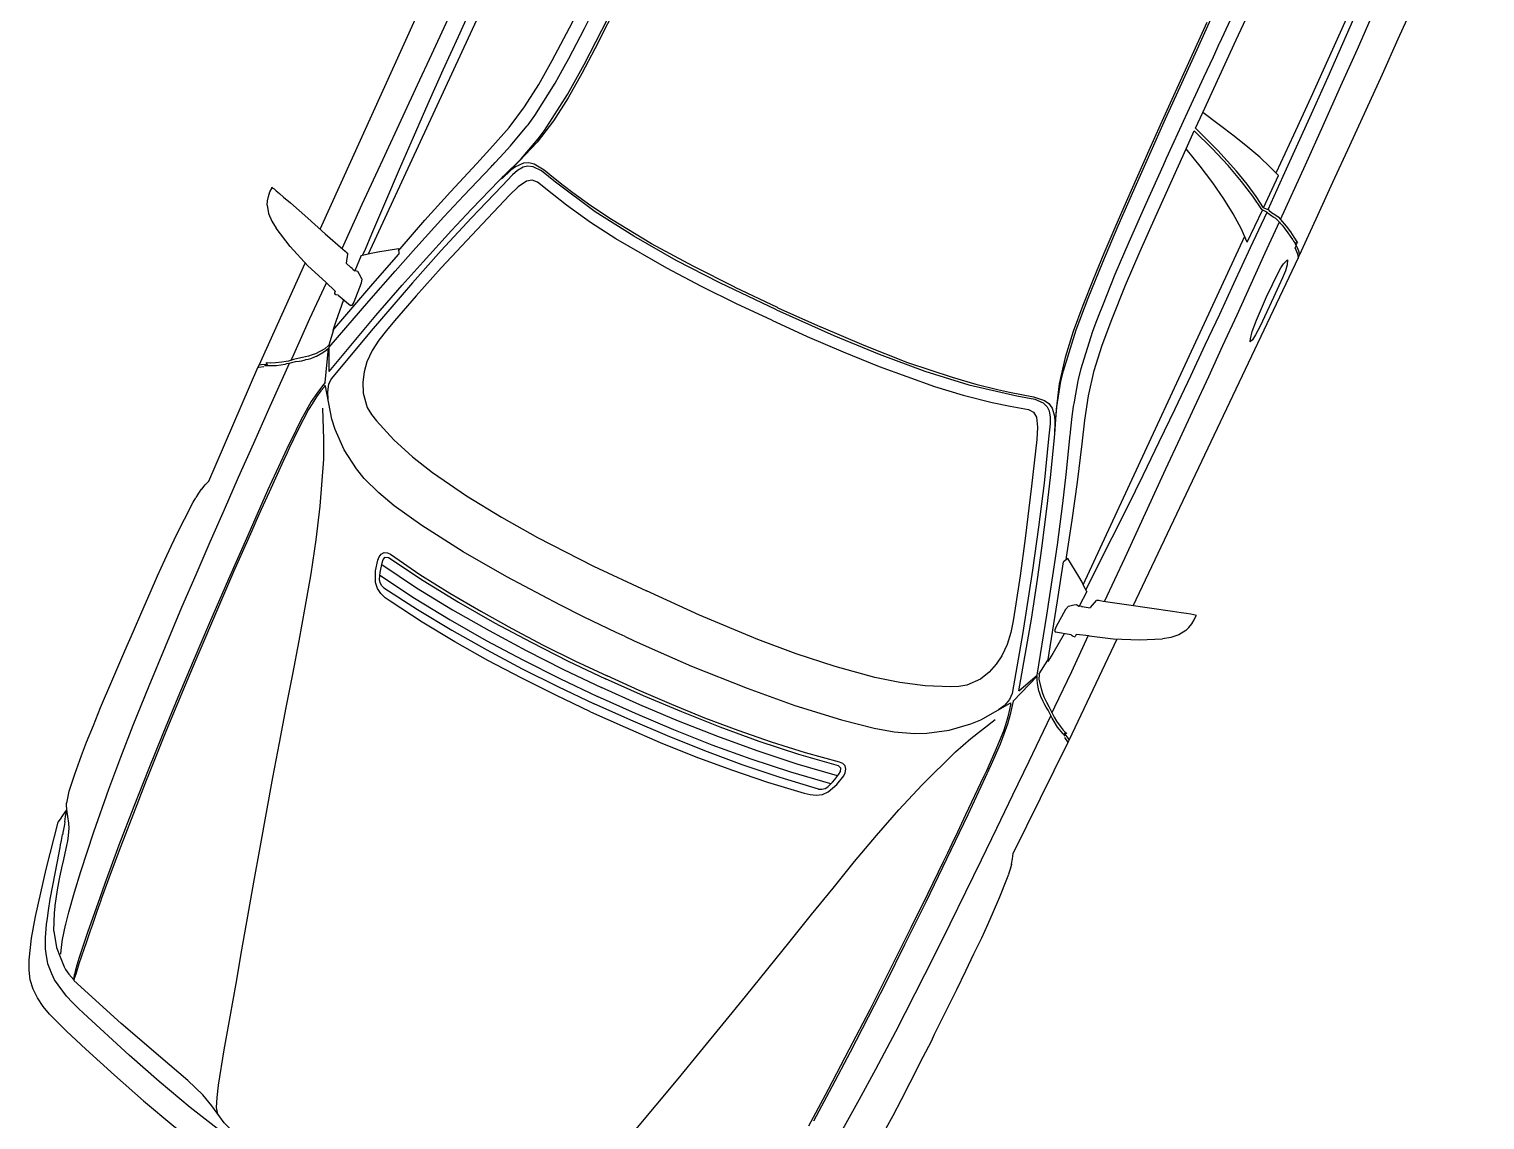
# Model space of a CAD drawing. Header units: inches. Extents: x 13 to 261, y -112 to -47.
# Drawn here: x 222.887 to 225.843, y -69.182 to -66.967 of the extents above; entities that cross this region are included whole.
import ezdxf

# ---------------------------------------------------------------- set-up
doc = ezdxf.new("R2010")
doc.units = ezdxf.units.IN
doc.header["$MEASUREMENT"] = 0

msp = doc.modelspace()

# ---------------------------------------------------------------- linework, layer by layer
at = {"linetype": 'Continuous'}
for p, q in [((223.478, -67.3732), (223.8, -66.66)), ((223.5756, -67.4229), (223.9036, -66.7146)), ((225.2552, -67.168), (225.2701, -67.1358)), ((225.2365, -67.2095), (225.2527, -67.1735)), ((223.8271, -67.244), (223.8282, -67.2428)), ((223.844, -67.2716), (223.8451, -67.2705)), ((225.3936, -67.3297), (225.4236, -67.2637)), ((225.3936, -67.3297), (225.4031, -67.333)), ((225.0275, -68.0952), (225.3555, -67.387)), ((225.4572, -67.4005), (225.4626, -67.4007)), ((225.4578, -67.4112), (225.4603, -67.4057)), ((223.5308, -67.4197), (223.534, -67.4234)), ((223.531, -67.4419), (223.534, -67.4234)), ((223.5608, -67.4264), (223.548, -67.4575)), ((225.1286, -68.1376), (225.4642, -67.4307)), ((225.4642, -67.4307), (225.4652, -67.4284)), ((225.4652, -67.4284), (225.4654, -67.428)), ((223.3536, -67.649), (223.4473, -67.4417)), ((223.5441, -67.454), (223.548, -67.4575)), ((223.4892, -67.4809), (223.5084, -67.4991)), ((223.562, -67.4738), (223.5611, -67.4828)), ((223.5084, -67.4991), (223.5065, -67.5032)), ((223.5065, -67.5032), (223.5065, -67.5043)), ((223.514, -67.5073), (223.539, -67.5282)), ((223.496, -67.608), (223.5055, -67.5766)), ((223.4875, -67.6846), (223.4946, -67.6145)), ((223.2517, -67.8845), (223.3513, -67.654)), ((223.3513, -67.654), (223.3536, -67.649)), ((223.353, -67.6537), (223.3513, -67.654)), ((223.3527, -67.6508), (223.3529, -67.6503)), ((223.3635, -67.6525), (223.353, -67.6537)), ((223.4862, -67.6922), (223.4881, -67.6904)), ((223.4882, -67.6915), (223.4881, -67.6904)), ((223.4851, -67.7992), (223.4828, -67.7364)), ((224.9692, -67.7927), (224.9694, -67.7911)), ((225.0013, -67.7877), (225.0015, -67.7861)), ((223.2256, -67.9181), (223.2271, -67.9161)), ((225.0344, -68.1089), (225.019, -68.1386)), ((224.9975, -68.1386), (224.9912, -68.1451)), ((225.0241, -68.1394), (225.019, -68.1386)), ((225.0419, -68.1415), (225.054, -68.1273)), ((225.0589, -68.1274), (225.054, -68.1273)), ((225.003, -68.1968), (224.9709, -68.1913)), ((224.9987, -68.4108), (225.0961, -68.2052)), ((225.011, -68.1999), (225.0101, -68.2006)), ((225.0129, -68.1959), (225.011, -68.1999)), ((225.0391, -68.1987), (225.0129, -68.1959)), ((224.9379, -68.2757), (224.9556, -68.2481)), ((224.8849, -68.3317), (224.9338, -68.281)), ((224.8792, -68.3357), (224.8801, -68.335)), ((224.88, -68.3376), (224.8801, -68.335)), ((224.7991, -68.4076), (224.8485, -68.3688)), ((224.9896, -68.4055), (224.9955, -68.4143)), ((224.9964, -68.4158), (224.9987, -68.4108)), ((224.9979, -68.4126), (224.9981, -68.4122)), ((224.885, -68.6408), (224.9964, -68.4158)), ((224.9955, -68.4143), (224.9964, -68.4158)), ((222.9632, -68.5372), (222.9636, -68.5351)), ((222.9523, -68.6142), (222.9544, -68.6025)), ((224.8762, -68.6825), (224.8768, -68.68)), ((222.9368, -68.7988), (222.9368, -68.7977)), ((222.9776, -68.8976), (222.9674, -68.8862))]:
    msp.add_line(p, q, dxfattribs=at)
for points in [[(225.4031, -67.333), (225.4337, -67.2656), (225.4637, -67.1985), (225.4944, -67.1311), (225.5245, -67.0636), (225.5543, -66.9958), (225.5845, -66.9282), (225.6142, -66.8604), (225.6435, -66.7924), (225.6728, -66.7244), (225.702, -66.6565), (225.7309, -66.5883), (225.7597, -66.5201), (225.7879, -66.4521), (225.8162, -66.3837)], [(225.4283, -67.3535), (225.4787, -67.2423), (225.5147, -67.1621), (225.5508, -67.0818), (225.5842, -67.0074), (225.617, -66.9328), (225.6554, -66.8464), (225.693, -66.7592), (225.7437, -66.6416), (225.7767, -66.5654), (225.81, -66.4888), (225.843, -66.4126)], [(225.2916, -67.0229), (225.3044, -66.9952), (225.3046, -66.9948), (225.3483, -66.9004), (225.3561, -66.8847), (225.4028, -66.7873), (225.4203, -66.7519), (225.4309, -66.7315), (225.4734, -66.6564), (225.4802, -66.6452), (225.5348, -66.5702), (225.5396, -66.5647), (225.6008, -66.4966), (225.605, -66.4925), (225.6052, -66.492)], [(223.8282, -67.2428), (223.8334, -67.2375), (223.8336, -67.2371), (223.8509, -67.2186), (223.8644, -67.2039), (223.8706, -67.1963), (223.8983, -67.1629), (223.8998, -67.1608), (223.9133, -67.1423), (223.9552, -67.0768), (223.9626, -67.0632), (223.9734, -67.0434), (223.9825, -67.0261), (224.0145, -66.9654), (224.0463, -66.9014), (224.0836, -66.8244), (224.1203, -66.7477), (224.1268, -66.7337), (224.1663, -66.6495), (224.2033, -66.5696), (224.2226, -66.5279)], [(223.8451, -67.2705), (223.8501, -67.2656), (223.886, -67.2299), (223.9205, -67.1897), (223.9334, -67.1725), (223.98, -67.0993), (224.0136, -67.0388), (224.0499, -66.9686), (224.0856, -66.8975), (224.1208, -66.8262), (224.1551, -66.7545), (224.1892, -66.6832), (224.2231, -66.6113), (224.2553, -66.543)], [(224.2598, -66.5451), (224.2354, -66.5966), (224.211, -66.6481), (224.1866, -66.6996), (224.1622, -66.7512), (224.1373, -66.8025), (224.1125, -66.8538), (224.0872, -66.9049), (224.0614, -66.9557), (224.0356, -67.0066), (224.0092, -67.0566), (223.9813, -67.106), (223.9514, -67.1528), (223.9185, -67.1965), (223.8827, -67.2345), (223.8471, -67.2698)], [(223.5223, -67.4119), (223.5632, -67.3223), (223.6048, -67.2325), (223.6464, -67.1427), (223.6754, -67.0801), (223.7044, -67.0174), (223.7334, -66.9548), (223.7629, -66.8924), (223.7919, -66.8298), (223.8213, -66.7674), (223.8508, -66.705), (223.8797, -66.6424)], [(223.5645, -67.4254), (223.5695, -67.4134), (223.5829, -67.3822), (223.6109, -67.3158), (223.6387, -67.251), (223.667, -67.1863), (223.6971, -67.1177), (223.7275, -67.0496), (223.7584, -66.9818), (223.7869, -66.919), (223.8155, -66.8562), (223.8445, -66.7936), (223.8781, -66.721), (223.9115, -66.6488)], [(223.6368, -67.417), (223.6404, -67.4126), (223.6904, -67.3548), (223.7423, -67.2973), (223.7956, -67.2393), (223.8286, -67.2039), (223.8612, -67.1667), (223.8929, -67.1245), (223.9217, -67.0789), (223.9491, -67.0305), (223.9838, -66.9639), (224.0178, -66.8964), (224.0506, -66.8279), (224.0835, -66.7593), (224.1159, -66.6906)], [(225.4652, -67.4284), (225.4665, -67.4257), (225.5007, -67.3517), (225.5345, -67.2776), (225.569, -67.2032), (225.6019, -67.1308), (225.6349, -67.0585), (225.6672, -66.9863), (225.7001, -66.914), (225.7326, -66.8414), (225.7647, -66.7687), (225.7967, -66.6959)], [(225.6617, -66.7221), (225.6278, -66.7989), (225.5932, -66.876), (225.5588, -66.9527), (225.5244, -67.0293), (225.4896, -67.1058), (225.4543, -67.182), (225.419, -67.2582)], [(225.2701, -67.1358), (225.3042, -67.0623), (225.3379, -66.9882), (225.3724, -66.9149), (225.4074, -66.8418), (225.443, -66.7685)], [(225.2589, -67.0078), (225.2935, -66.9318)], [(225.2785, -66.9535), (225.2544, -67.0057)], [(225.2544, -67.0057), (225.2309, -67.0576), (225.2074, -67.1095), (225.1839, -67.1615), (225.1604, -67.2134), (225.1373, -67.2655), (225.1143, -67.3177), (225.0917, -67.37), (225.0695, -67.4226), (225.0474, -67.4752), (225.0264, -67.5277), (225.0067, -67.5808), (224.9904, -67.6339), (224.9784, -67.6873), (224.9726, -67.7391), (224.9687, -67.7891)], [(224.9694, -67.7911), (224.9699, -67.7842), (224.974, -67.7337), (224.9822, -67.6814), (224.987, -67.6604), (225.0127, -67.5775), (225.0371, -67.5128), (225.0671, -67.4397), (225.0983, -67.3665), (225.1299, -67.2935), (225.1624, -67.2209), (225.1947, -67.1488), (225.2276, -67.0765), (225.2589, -67.0078)], [(225.0015, -67.7861), (225.0021, -67.7787), (225.0024, -67.7783), (225.0052, -67.7531), (225.0077, -67.7334), (225.0094, -67.7237), (225.0171, -67.681), (225.0177, -67.6785), (225.0231, -67.6562), (225.0459, -67.5819), (225.0515, -67.5674), (225.0596, -67.5464), (225.0669, -67.5283), (225.0925, -67.4646), (225.1207, -67.3989), (225.1553, -67.3207), (225.1901, -67.2431), (225.1966, -67.2291), (225.2353, -67.1445), (225.2722, -67.0646), (225.2916, -67.0229)], [(225.4236, -67.2637), (225.4063, -67.2463), (225.386, -67.227), (225.3619, -67.2065), (225.3342, -67.1842), (225.3037, -67.1608), (225.2701, -67.1358)], [(225.3936, -67.3297), (225.3788, -67.3068), (225.3602, -67.2817), (225.3383, -67.255), (225.3004, -67.2132), (225.2552, -67.168)], [(225.3903, -67.3331), (225.3721, -67.3059), (225.349, -67.276), (225.3217, -67.2435), (225.2895, -67.2093), (225.2527, -67.1735)], [(224.9925, -68.0448), (224.9934, -68.0392), (225.0052, -67.9637), (225.0155, -67.8868), (225.0252, -67.8087), (225.0309, -67.7607), (225.0382, -67.7117), (225.0498, -67.6603), (225.066, -67.6088), (225.0852, -67.5566), (225.1135, -67.487), (225.143, -67.4175), (225.174, -67.3481), (225.205, -67.2787), (225.2365, -67.2095)], [(225.3603, -67.3991), (225.3479, -67.3713), (225.3318, -67.3418), (225.3127, -67.3115), (225.2903, -67.2791), (225.2647, -67.2452), (225.2365, -67.2095)], [(223.4962, -67.6621), (223.4959, -67.6129), (223.5767, -67.5192), (223.6297, -67.4584), (223.6717, -67.4106), (223.7289, -67.3478), (223.7692, -67.3048), (223.8249, -67.2463), (223.8271, -67.244)], [(224.4045, -67.5367), (224.2895, -67.4818), (224.2009, -67.4363), (224.1144, -67.3875), (224.0362, -67.3375), (223.9554, -67.2775), (223.927, -67.2544), (223.9104, -67.2462), (223.8987, -67.2452), (223.89, -67.2472), (223.8786, -67.254), (223.8686, -67.2626), (223.8473, -67.2847), (223.7844, -67.3504), (223.7235, -67.4164), (223.6651, -67.4819), (223.5814, -67.5793), (223.5009, -67.6759)], [(224.4066, -67.5322), (224.4062, -67.532), (224.3204, -67.4911), (224.3199, -67.4909), (224.235, -67.4483), (224.1509, -67.4027), (224.0695, -67.3535), (224.0277, -67.3259), (223.9909, -67.2995), (223.971, -67.2842), (223.9518, -67.2686), (223.9325, -67.2531), (223.9122, -67.241), (223.9014, -67.2382), (223.8905, -67.2392), (223.8746, -67.2461), (223.8652, -67.2533), (223.8471, -67.2698)], [(223.37, -67.3243), (223.3709, -67.3154), (223.3728, -67.3063), (223.3755, -67.2971), (223.3799, -67.2887)], [(223.3799, -67.2887), (223.3797, -67.288), (223.3817, -67.2895), (223.3842, -67.2912), (223.3886, -67.2949), (223.3952, -67.3008), (223.4035, -67.3079), (223.4173, -67.3198), (223.4525, -67.3509), (223.4881, -67.3823), (223.5237, -67.4137), (223.5285, -67.4176), (223.5308, -67.4197)], [(223.4962, -67.6621), (223.5908, -67.5484), (223.644, -67.487), (223.6866, -67.439), (223.7447, -67.3755), (223.785, -67.3325), (223.8412, -67.2742), (223.844, -67.2716)], [(224.3947, -67.558), (224.3232, -67.5244), (224.2519, -67.4892), (224.1819, -67.4523), (224.0783, -67.3928), (224.027, -67.3597), (223.9778, -67.3242), (223.9778, -67.3242), (223.9487, -67.3014), (223.9189, -67.2777), (223.9083, -67.2733), (223.8969, -67.2752), (223.8798, -67.2871), (223.862, -67.3042), (223.7963, -67.3735), (223.7237, -67.4518), (223.6726, -67.5085), (223.6289, -67.5588), (223.6121, -67.5786), (223.597, -67.5981), (223.5833, -67.6193), (223.5726, -67.6424), (223.5672, -67.6625), (223.564, -67.6836), (223.5647, -67.706), (223.5731, -67.7352), (223.5816, -67.7491), (223.5921, -67.7622), (223.6272, -67.8005), (223.6652, -67.8352), (223.706, -67.8673), (223.7749, -67.9146), (223.8458, -67.9579), (223.9188, -67.9989), (224.0329, -68.0572), (224.1402, -68.1075)], [(223.37, -67.3243), (223.3727, -67.341), (223.3793, -67.3567), (223.388, -67.3712)], [(225.0327, -68.1053), (225.0387, -68.0937), (225.0539, -68.0633), (225.0864, -67.999), (225.1178, -67.9359), (225.1488, -67.8726), (225.1817, -67.8051), (225.2139, -67.7379), (225.2457, -67.6706), (225.2751, -67.6081), (225.3046, -67.5457), (225.3335, -67.4831), (225.3672, -67.4105), (225.4006, -67.3384)], [(225.3603, -67.3991), (225.3913, -67.3347), (225.3903, -67.3331), (225.4006, -67.3384)], [(225.4001, -67.3382), (225.4017, -67.3395), (225.4049, -67.3421), (225.409, -67.3451), (225.41, -67.3455), (225.4134, -67.3476), (225.4179, -67.3509), (225.4255, -67.3582), (225.426, -67.3584), (225.4269, -67.36), (225.4283, -67.3617), (225.4313, -67.3648), (225.4355, -67.37), (225.443, -67.3801), (225.4521, -67.3937), (225.4528, -67.3946), (225.4538, -67.3961), (225.4544, -67.397), (225.4603, -67.4057)], [(225.4031, -67.333), (225.4042, -67.334), (225.404, -67.3345), (225.4098, -67.3388), (225.4166, -67.3431), (225.423, -67.3482), (225.4283, -67.3535), (225.4392, -67.3668), (225.4481, -67.3786), (225.4549, -67.3889), (225.4626, -67.4007)], [(223.4892, -67.4809), (223.4529, -67.4476), (223.4166, -67.4082), (223.388, -67.3712)], [(225.0704, -68.1288), (225.1122, -68.0396), (225.1538, -67.9498), (225.1954, -67.86), (225.2244, -67.7974), (225.2534, -67.7347), (225.2824, -67.6721), (225.3109, -67.6093), (225.3399, -67.5467), (225.3685, -67.4839), (225.397, -67.4211), (225.426, -67.3584)], [(225.4667, -67.4252), (225.4659, -67.4199), (225.463, -67.4119), (225.4572, -67.4005)], [(223.5036, -67.5785), (223.5848, -67.4839), (223.6376, -67.4235)], [(223.5608, -67.4264), (223.5725, -67.4236), (223.5812, -67.4216), (223.5945, -67.4189), (223.6366, -67.4125), (223.6376, -67.4235)], [(225.3665, -67.6017), (225.3669, -67.5956), (225.3703, -67.5811), (225.379, -67.5576), (225.3892, -67.5343), (225.3997, -67.5105), (225.4115, -67.485), (225.4239, -67.4605), (225.4286, -67.4517), (225.4339, -67.4437), (225.4421, -67.4355)], [(225.4421, -67.4355), (225.4414, -67.4455), (225.4379, -67.4576), (225.4321, -67.4715), (225.414, -67.5116), (225.4004, -67.5411), (225.3865, -67.5699), (225.3772, -67.5876), (225.371, -67.5974), (225.3665, -67.6017)], [(225.4642, -67.4307), (225.4635, -67.4238), (225.4578, -67.4112)], [(225.4652, -67.4284), (225.4659, -67.427), (225.4663, -67.4261), (225.4667, -67.4252)], [(223.5441, -67.454), (223.543, -67.4529), (223.5402, -67.4505), (223.5308, -67.4423)], [(223.562, -67.4738), (223.5572, -67.4639), (223.5539, -67.4591), (223.5485, -67.4577), (223.548, -67.4575)], [(223.4186, -67.6394), (223.4194, -67.6376), (223.4241, -67.6276), (223.4568, -67.5546), (223.4904, -67.482)], [(223.5611, -67.4828), (223.5461, -67.5211), (223.5419, -67.5279), (223.539, -67.5282)], [(223.525, -67.5168), (223.5097, -67.5604), (223.5036, -67.5785)], [(223.514, -67.5073), (223.5095, -67.5063), (223.5065, -67.5043)], [(224.4045, -67.5367), (224.5209, -67.5889), (224.6128, -67.6271), (224.706, -67.6614), (224.7948, -67.6888), (224.8928, -67.7116), (224.9288, -67.7183), (224.9457, -67.7256), (224.954, -67.7339), (224.9581, -67.7418), (224.9603, -67.7549), (224.9602, -67.7681), (224.9571, -67.7987), (224.9477, -67.8891), (224.9368, -67.9782), (224.9246, -68.0652), (224.9045, -68.1919), (224.8829, -68.3159)], [(224.4066, -67.5322), (224.4071, -67.5324), (224.4937, -67.5714), (224.4942, -67.5716), (224.5816, -67.6088), (224.6708, -67.6435), (224.761, -67.6737), (224.809, -67.6877), (224.853, -67.6987), (224.8775, -67.704), (224.9018, -67.7086), (224.9261, -67.7132), (224.9485, -67.7208), (224.9577, -67.7273), (224.964, -67.7363), (224.9689, -67.7529), (224.9695, -67.7647), (224.9687, -67.7891)], [(224.3947, -67.558), (224.4666, -67.5908), (224.5395, -67.6224), (224.6129, -67.6519), (224.7253, -67.6924), (224.7838, -67.7101), (224.8426, -67.7247), (224.8426, -67.7247), (224.8788, -67.7321), (224.9162, -67.7395), (224.9264, -67.7448), (224.9323, -67.7547), (224.9343, -67.7754), (224.9328, -67.8001), (224.9224, -67.895), (224.9097, -68.001), (224.8994, -68.0767), (224.8893, -68.1425), (224.8852, -68.1681), (224.8801, -68.1922), (224.8728, -68.2164), (224.8621, -68.2395), (224.8503, -68.2567), (224.8362, -68.2727), (224.8187, -68.2867), (224.7909, -68.2992), (224.7749, -68.3016), (224.7581, -68.3022), (224.7062, -68.3001), (224.6552, -68.2936), (224.6043, -68.2833), (224.5236, -68.2613), (224.4447, -68.2353), (224.3662, -68.2061), (224.248, -68.1568), (224.1402, -68.1075)], [(223.4949, -67.6092), (223.4872, -67.6161), (223.4679, -67.6259), (223.4617, -67.6285), (223.4539, -67.631), (223.4421, -67.6338), (223.4324, -67.6359), (223.4237, -67.6379), (223.4135, -67.6409), (223.4086, -67.642), (223.3997, -67.6433), (223.387, -67.6446), (223.3769, -67.6449), (223.3693, -67.6447), (223.3671, -67.6448)], [(223.4949, -67.6092), (223.4957, -67.6085), (223.496, -67.608)], [(223.4101, -67.6459), (223.4174, -67.6444), (223.4278, -67.642), (223.435, -67.6409), (223.4403, -67.6401)], [(223.4403, -67.6401), (223.4472, -67.6383), (223.4485, -67.6378)], [(223.4485, -67.6378), (223.4534, -67.6368), (223.4585, -67.6353), (223.4645, -67.6331), (223.47, -67.6307), (223.4832, -67.6236), (223.4841, -67.6229), (223.4889, -67.6196), (223.4946, -67.6145)], [(222.951, -68.8456), (222.9523, -68.8308), (222.9545, -68.8153), (222.9606, -68.7867), (222.9606, -68.7867), (222.9612, -68.7842), (222.9632, -68.7763), (222.9674, -68.7601), (222.9785, -68.7195), (222.9913, -68.6775), (223.0178, -68.5966), (223.0485, -68.51), (223.073, -68.4453), (223.0981, -68.3803), (223.1301, -68.3004), (223.1633, -68.2204), (223.1969, -68.1407), (223.2256, -68.0741), (223.2545, -68.0081), (223.2834, -67.9421), (223.3121, -67.8766), (223.3429, -67.8077), (223.3732, -67.7385), (223.4154, -67.6451)], [(223.3698, -67.6471), (223.3696, -67.6476), (223.3578, -67.6482), (223.3536, -67.649)], [(223.3648, -67.6498), (223.3686, -67.6499), (223.3713, -67.65), (223.3891, -67.6495), (223.4063, -67.6469), (223.4101, -67.6459)], [(223.3671, -67.6448), (223.3687, -67.6461), (223.3698, -67.6471)], [(223.3692, -67.6474), (223.3707, -67.6476), (223.3687, -67.6461)], [(223.4862, -67.6922), (223.4855, -67.6936), (223.4793, -67.7011), (223.4703, -67.7135), (223.4611, -67.7274), (223.454, -67.739), (223.4331, -67.7795), (223.415, -67.8174), (223.4099, -67.8283), (223.4032, -67.8428), (223.3738, -67.9074), (223.3581, -67.9426), (223.347, -67.9666), (223.3386, -67.9859), (223.3309, -68.0038), (223.3017, -68.0691), (223.271, -68.1402), (223.225, -68.2479), (223.1981, -68.312), (223.1632, -68.3967), (223.1291, -68.4812), (223.1243, -68.4927), (223.0983, -68.5595), (223.073, -68.626), (223.0533, -68.6781), (223.0339, -68.7319), (223.0314, -68.7385), (223.0294, -68.7441), (223.0244, -68.7584), (223.0195, -68.7726), (223.0145, -68.7868), (223.0104, -68.7982), (223.003, -68.8201), (222.9878, -68.8648), (222.9813, -68.886), (222.9784, -68.8946), (222.9772, -68.8985)], [(223.4875, -67.6846), (223.4821, -67.6914), (223.4707, -67.7065), (223.4591, -67.7232), (223.4383, -67.761), (223.4185, -67.8014), (223.4137, -67.8118), (223.4061, -67.8282), (223.371, -67.9039), (223.3306, -67.9948), (223.2912, -68.0835), (223.2527, -68.1726), (223.2195, -68.2503), (223.1886, -68.3241), (223.1583, -68.3978), (223.1286, -68.4716), (223.0995, -68.5452), (223.0691, -68.6237), (223.0406, -68.7019), (223.0301, -68.7307), (223.0051, -68.8012), (222.9957, -68.8299), (222.9877, -68.8543), (222.9836, -68.8679), (222.98, -68.8805), (222.9788, -68.8866)], [(224.0971, -68.2005), (224.079, -68.1921), (224.0141, -68.1609), (223.9643, -68.1362), (223.8568, -68.0793), (223.7681, -68.0283), (223.6843, -67.9746), (223.6283, -67.9349), (223.5965, -67.9086), (223.567, -67.8795), (223.5512, -67.86), (223.5267, -67.8212), (223.508, -67.7795), (223.5011, -67.7586), (223.4882, -67.6915)], [(223.5009, -67.6759), (223.4948, -67.6879), (223.4926, -67.7034), (223.4934, -67.7187)], [(224.8964, -68.3105), (224.9341, -68.279), (224.9533, -68.1567), (224.9655, -68.0769), (224.9748, -68.014), (224.9856, -67.9298), (224.9924, -67.8712), (225.0009, -67.7909), (225.0013, -67.7877)], [(223.27, -69.1703), (223.2674, -69.1569), (223.2686, -69.1365), (223.2715, -69.1113), (223.2825, -69.0399), (223.2948, -68.9728), (223.3069, -68.9051), (223.3187, -68.8368), (223.3307, -68.768), (223.3428, -68.6992), (223.3556, -68.6285), (223.3687, -68.5574), (223.3816, -68.4868), (223.3951, -68.4159), (223.4089, -68.3446), (223.422, -68.2769), (223.4348, -68.2089), (223.4475, -68.141), (223.4593, -68.0726), (223.4696, -68.0041), (223.4778, -67.9352), (223.4848, -67.8403), (223.4851, -67.7992)], [(224.8964, -68.3105), (224.922, -68.1648), (224.9344, -68.0846), (224.9434, -68.021), (224.9543, -67.9357), (224.961, -67.8771), (224.9691, -67.7965), (224.9692, -67.7927)], [(223.2271, -67.9161), (223.2316, -67.9088), (223.2368, -67.9007)], [(223.2367, -67.9012), (223.2374, -67.901), (223.2367, -67.9012)], [(223.2374, -67.901), (223.2441, -67.8925), (223.2517, -67.8845)], [(222.9636, -68.5351), (222.9681, -68.5146), (222.9753, -68.4921), (222.9792, -68.4801), (222.993, -68.4419), (223.0034, -68.4147), (223.0174, -68.381), (223.0319, -68.3447), (223.0547, -68.2908), (223.0685, -68.2575), (223.075, -68.2434), (223.0808, -68.2296), (223.0984, -68.1893), (223.1154, -68.1503), (223.1321, -68.1118), (223.1476, -68.0771), (223.1623, -68.0442), (223.1749, -68.017), (223.1873, -67.9913), (223.2021, -67.9618), (223.2201, -67.9277), (223.2254, -67.9186)], [(223.6196, -68.1287), (223.6098, -68.1214), (223.6006, -68.1127), (223.5938, -68.1024), (223.59, -68.0902), (223.5903, -68.0671), (223.5945, -68.0449)], [(223.5945, -68.0449), (223.5974, -68.0385), (223.6018, -68.0328), (223.6077, -68.0295), (223.6146, -68.03), (223.6208, -68.0333)], [(223.6069, -68.1013), (223.6025, -68.0965), (223.5992, -68.0906), (223.5984, -68.0841), (223.5988, -68.0772), (223.5997, -68.0704), (223.6007, -68.0637), (223.602, -68.0572), (223.6034, -68.0506), (223.6054, -68.0439), (223.6098, -68.0393), (223.6167, -68.0397)], [(223.6028, -68.0542), (223.6736, -68.1013), (223.7465, -68.1461), (223.8207, -68.1882), (223.8962, -68.2287), (223.9721, -68.2671), (224.0492, -68.3039)], [(223.6167, -68.0397), (223.6866, -68.0864), (223.7588, -68.1303), (223.8319, -68.1724), (223.9062, -68.2118), (223.9816, -68.25), (224.0574, -68.2862)], [(223.6208, -68.0333), (223.6802, -68.0741), (223.7413, -68.1123), (223.8037, -68.1489), (223.8667, -68.1841), (223.9305, -68.2176), (223.995, -68.2496), (224.0602, -68.2803)], [(224.9555, -68.2508), (224.975, -68.1276), (224.987, -68.0483)], [(225.0344, -68.1089), (225.0289, -68.0981), (225.0249, -68.0901), (225.0183, -68.0783), (224.9959, -68.042), (224.987, -68.0483)], [(223.599, -68.0756), (223.6695, -68.122), (223.7415, -68.1664), (223.8148, -68.2081), (223.889, -68.2479), (223.9646, -68.2857), (224.0408, -68.3221)], [(223.6069, -68.1013), (223.6752, -68.1456), (223.7451, -68.1873), (223.8159, -68.2273), (223.8879, -68.2656), (223.9604, -68.3019), (224.0339, -68.3371)], [(224.0265, -68.3529), (223.9566, -68.3195), (223.8872, -68.2851), (223.8185, -68.2489), (223.7512, -68.2111), (223.6849, -68.171), (223.6196, -68.1287)], [(224.9912, -68.1451), (224.9717, -68.1812), (224.9693, -68.1889), (224.9709, -68.1913)], [(224.9975, -68.1386), (225.0082, -68.1358), (225.014, -68.1352), (225.0185, -68.1384), (225.019, -68.1386)], [(225.0241, -68.1394), (225.0257, -68.1395), (225.0293, -68.1401), (225.0417, -68.142)], [(225.2565, -68.1577), (225.2571, -68.1574), (225.2546, -68.1568), (225.2517, -68.156), (225.2461, -68.1551), (225.2373, -68.1538), (225.2265, -68.1521), (225.2086, -68.1493), (225.162, -68.1426), (225.1151, -68.1357), (225.0681, -68.1289), (225.062, -68.1277), (225.0589, -68.1274)], [(225.2357, -68.1883), (225.242, -68.1818), (225.2476, -68.1745), (225.2529, -68.1665), (225.2565, -68.1577)], [(224.0971, -68.2005), (224.1153, -68.2089), (224.181, -68.2382), (224.232, -68.2602), (224.345, -68.3054), (224.4414, -68.3401), (224.5364, -68.3692), (224.6029, -68.3862), (224.6436, -68.3935), (224.6849, -68.3972), (224.7099, -68.3967), (224.7554, -68.3901), (224.7993, -68.3774), (224.8196, -68.3692), (224.8792, -68.3357)], [(224.9887, -68.1946), (224.9653, -68.2344), (224.9555, -68.2508)], [(224.9639, -68.355), (224.9648, -68.3532), (224.9694, -68.3432), (225.0039, -68.2711), (225.0375, -68.1985)], [(225.003, -68.1968), (225.0067, -68.1996), (225.0101, -68.2006)], [(225.0391, -68.1987), (225.0881, -68.2048), (225.1416, -68.207), (225.1883, -68.2049)], [(225.2357, -68.1883), (225.2212, -68.197), (225.205, -68.2022), (225.1883, -68.2049)], [(224.5305, -68.4629), (224.4497, -68.4398), (224.3695, -68.4131), (224.2901, -68.3846), (224.212, -68.3534), (224.1341, -68.3206), (224.0574, -68.2862)], [(224.5327, -68.4557), (224.4633, -68.4367), (224.3946, -68.4148), (224.3263, -68.3909), (224.2587, -68.3657), (224.1919, -68.3386), (224.1257, -68.3101), (224.0602, -68.2803)], [(224.9458, -68.3312), (224.9434, -68.3268), (224.9413, -68.3219), (224.9391, -68.316), (224.9373, -68.3102), (224.9342, -68.2955), (224.9342, -68.2944), (224.9335, -68.2886), (224.9338, -68.281)], [(224.9377, -68.2773), (224.9373, -68.2876), (224.9424, -68.3087), (224.9444, -68.3151), (224.9475, -68.3226), (224.953, -68.3334), (224.9577, -68.3423), (224.9618, -68.3502), (224.9661, -68.3599), (224.9685, -68.3643), (224.9732, -68.372), (224.9804, -68.3825), (224.9867, -68.3904), (224.9918, -68.396), (224.9932, -68.3978)], [(224.9377, -68.2773), (224.9376, -68.2762), (224.9379, -68.2757)], [(224.5146, -68.4996), (224.4336, -68.4759), (224.3532, -68.4496), (224.274, -68.4207), (224.1957, -68.3899), (224.1179, -68.3567), (224.0408, -68.3221)], [(224.5284, -68.4829), (224.4467, -68.4594), (224.3654, -68.4327), (224.2853, -68.4033), (224.2056, -68.372), (224.1272, -68.339), (224.0492, -68.3039)], [(224.8829, -68.3159), (224.8777, -68.3283), (224.8673, -68.34), (224.8551, -68.3493)], [(224.0265, -68.3529), (224.0973, -68.3846), (224.1685, -68.4154), (224.2405, -68.4443), (224.3129, -68.4712), (224.3863, -68.4958), (224.4608, -68.5182)], [(224.4899, -68.5102), (224.412, -68.4868), (224.3349, -68.4605), (224.2587, -68.4323), (224.1828, -68.4022), (224.1083, -68.3704), (224.0339, -68.3371)], [(224.88, -68.3376), (224.8794, -68.339), (224.8776, -68.3487), (224.874, -68.3636), (224.8694, -68.3796), (224.8651, -68.3925), (224.8478, -68.4346), (224.8306, -68.4729), (224.8255, -68.4838), (224.8188, -68.4983), (224.7885, -68.5625), (224.7719, -68.5973), (224.7607, -68.6213), (224.7515, -68.6401), (224.7428, -68.6576), (224.7119, -68.7221), (224.6775, -68.7916), (224.6251, -68.8963), (224.5937, -68.9583), (224.5516, -69.0396), (224.5093, -69.1203), (224.5036, -69.1315), (224.4694, -69.1944)], [(224.8849, -68.3317), (224.8832, -68.3402), (224.879, -68.3587), (224.8738, -68.3783), (224.8585, -68.4186), (224.8405, -68.4599), (224.8356, -68.4703), (224.8281, -68.4866), (224.793, -68.5624), (224.7498, -68.6521), (224.7077, -68.7394), (224.6647, -68.8264), (224.6269, -68.902), (224.5905, -68.9734), (224.554, -69.044), (224.5169, -69.1145), (224.4796, -69.1843)], [(224.9494, -68.3389), (224.9463, -68.3325), (224.9458, -68.3312)], [(224.9645, -68.3658), (224.9609, -68.3592), (224.956, -68.3497), (224.9522, -68.3435), (224.9494, -68.3389)], [(224.3466, -69.4919), (224.357, -69.4813), (224.3674, -69.4695), (224.3853, -69.4464), (224.3853, -69.4464), (224.3868, -69.4443), (224.3915, -69.4377), (224.4012, -69.424), (224.4249, -69.3893), (224.4487, -69.3523), (224.4932, -69.2799), (224.5394, -69.2004), (224.5729, -69.1399), (224.6062, -69.0787), (224.6465, -69.0026), (224.686, -68.9255), (224.725, -68.8483), (224.7573, -68.7834), (224.7889, -68.7187), (224.8206, -68.654), (224.852, -68.5897), (224.8846, -68.5216), (224.9177, -68.4537), (224.9617, -68.3611)], [(224.9909, -68.4028), (224.9883, -68.3999), (224.9865, -68.398), (224.9753, -68.384), (224.9662, -68.3693), (224.9645, -68.3658)], [(223.8926, -69.4586), (223.9045, -69.4519), (223.9193, -69.4378), (223.9366, -69.4194), (223.9839, -69.3647), (224.0271, -69.312), (224.0709, -69.259), (224.1154, -69.2057), (224.1601, -69.152), (224.2048, -69.0984), (224.2504, -69.0429), (224.2961, -68.9869), (224.3416, -68.9314), (224.3869, -68.8752), (224.4324, -68.8186), (224.4756, -68.7647), (224.5192, -68.7111), (224.5627, -68.6574), (224.6072, -68.6042), (224.6529, -68.5521), (224.7001, -68.5012), (224.7679, -68.4345), (224.7991, -68.4076)], [(224.9898, -68.3979), (224.9887, -68.3968), (224.9912, -68.3974)], [(224.9896, -68.3972), (224.9894, -68.3977), (224.9966, -68.4071), (224.9987, -68.4108)], [(224.9932, -68.3978), (224.9912, -68.3974), (224.9896, -68.3972)], [(224.4899, -68.5102), (224.4964, -68.5104), (224.503, -68.5091), (224.5085, -68.5056), (224.5135, -68.5008), (224.5181, -68.4957), (224.5226, -68.4906), (224.5267, -68.4854), (224.5308, -68.4801), (224.5346, -68.4742), (224.5353, -68.4679), (224.5305, -68.4629)], [(224.541, -68.4832), (224.5439, -68.4768), (224.5455, -68.4698), (224.5442, -68.4631), (224.5393, -68.4581), (224.5327, -68.4557)], [(224.4608, -68.5182), (224.4727, -68.521), (224.4853, -68.5224), (224.4976, -68.5209), (224.5093, -68.5159), (224.5267, -68.5008), (224.541, -68.4832)], [(222.9458, -68.5771), (222.9501, -68.5713), (222.9553, -68.5638), (222.9635, -68.5519)], [(222.9592, -68.5767), (222.9605, -68.5657), (222.9635, -68.5521)], [(222.9627, -68.5441), (222.9627, -68.5419), (222.9628, -68.5392)], [(222.9654, -68.5657), (222.964, -68.5568), (222.9627, -68.5441)], [(222.9628, -68.5392), (222.9628, -68.5392), (222.9632, -68.5372)], [(222.8999, -68.769), (222.9214, -68.6726), (222.9458, -68.5771)], [(222.9592, -68.5767), (222.9583, -68.5823), (222.9564, -68.5924), (222.9552, -68.5985), (222.9548, -68.6016), (222.9544, -68.6025)], [(222.9653, -68.6158), (222.9668, -68.6044), (222.9677, -68.5894), (222.9674, -68.5793), (222.9654, -68.5657)], [(222.9869, -68.9559), (222.9745, -68.9435), (222.9627, -68.9309), (222.938, -68.8974), (222.9325, -68.8855), (222.9249, -68.8649), (222.9209, -68.8438), (222.9202, -68.8346), (222.92, -68.8114), (222.9221, -68.7854), (222.9239, -68.7719), (222.9261, -68.7564), (222.9295, -68.7337), (222.944, -68.6572), (222.9494, -68.6288), (222.9503, -68.6232), (222.9523, -68.6142)], [(222.9395, -68.7466), (222.9415, -68.7327), (222.9444, -68.7147), (222.9486, -68.6924), (222.9533, -68.6703), (222.957, -68.6528), (222.9639, -68.6213), (222.9653, -68.6158)], [(224.8817, -68.6624), (224.8838, -68.6518), (224.885, -68.6408)], [(224.8768, -68.68), (224.8795, -68.6719), (224.8822, -68.6627)], [(224.8819, -68.6631), (224.8817, -68.6624), (224.8819, -68.6631)], [(224.5752, -69.2814), (224.5879, -69.2647), (224.6005, -69.2447), (224.6071, -69.2339), (224.6273, -69.1987), (224.6413, -69.1732), (224.658, -69.1407), (224.6762, -69.1062), (224.7026, -69.0539), (224.7191, -69.0219), (224.7256, -69.0078), (224.7323, -68.9944), (224.7517, -68.9549), (224.7705, -68.9168), (224.7891, -68.8791), (224.8055, -68.8448), (224.8211, -68.8123), (224.8337, -68.7851), (224.8452, -68.759), (224.8581, -68.7287), (224.8725, -68.6929), (224.876, -68.6829)], [(222.9368, -68.7977), (222.9382, -68.7614), (222.9393, -68.7482), (222.9395, -68.7466)], [(222.9628, -69.002), (222.9282, -68.9673), (222.915, -68.9518), (222.9033, -68.9342), (222.8945, -68.9164), (222.889, -68.8973), (222.8866, -68.8775), (222.8867, -68.8571), (222.8916, -68.8131), (222.8999, -68.769)], [(222.9368, -68.7988), (222.942, -68.8315), (222.9495, -68.8509)], [(222.9495, -68.8509), (222.9578, -68.8713), (222.9604, -68.8764), (222.9674, -68.8862)], [(223.2394, -69.1307), (223.2087, -69.1016), (223.1723, -69.0709), (223.0733, -68.986), (222.9772, -68.8985)], [(222.9776, -68.8976), (222.9779, -68.8933), (222.9788, -68.8866)], [(223.2687, -69.1995), (223.2135, -69.1567), (223.1509, -69.104), (223.0898, -69.0504), (222.9971, -68.965), (222.9869, -68.9559)], [(222.9628, -69.002), (223.0017, -69.0382), (223.0599, -69.0911), (223.1189, -69.1432), (223.1807, -69.1944), (223.2437, -69.2439), (223.2697, -69.2626)], [(223.294, -69.1995), (223.2829, -69.1877), (223.2741, -69.1759), (223.258, -69.1536), (223.2394, -69.1307)]]:
    msp.add_lwpolyline(points, dxfattribs=at)
msp.add_point((225.4636, -67.432), dxfattribs=at)

doc.saveas('drawing.dxf')
